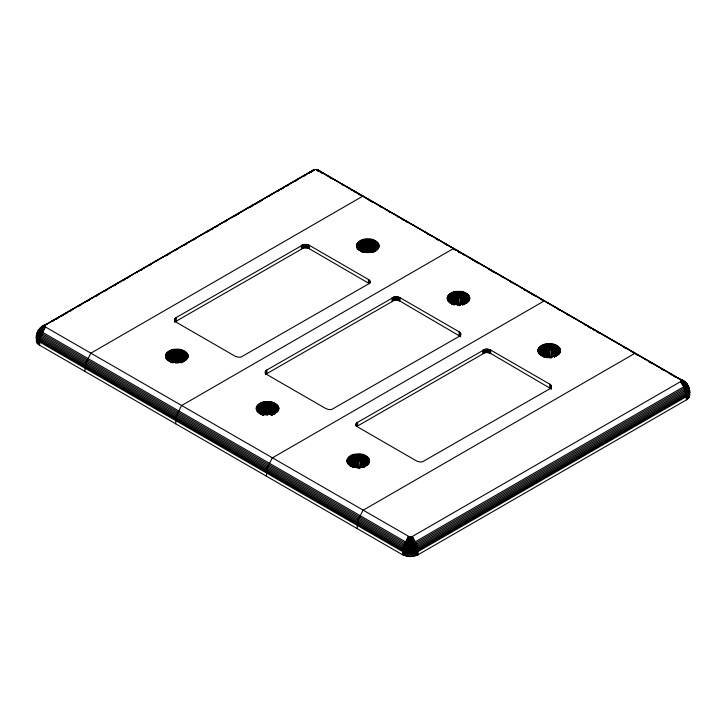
<?xml version="1.0" encoding="UTF-8"?>
<svg xmlns="http://www.w3.org/2000/svg" width="726" height="726" viewBox="0 0 726 726"><rect width="100%" height="100%" fill="white"/><g stroke="black" fill="none" stroke-linecap="round" stroke-linejoin="round"><path stroke-width="1.09" d="M685.308 382.375L680.825 379.58C684.627 380.252 689.219 385.669 684.191 388.092L415.98 542.948L412.967 544.037L409.437 544.264L404.681 542.948L41.809 333.443C36.672 330.929 41.545 325.312 45.484 324.713C40.511 326.192 32.824 334.586 39.994 338.407L402.866 547.912C407.422 550.308 413.239 550.308 417.795 547.912L686.006 393.056C691.887 390.307 687.667 383.255 683.547 381.114L317.643 169.866L315.91 169.403L313.696 169.866L42.453 326.464L39.522 328.869L38.233 331.836C35.32 334.305 36.028 339.341 39.612 340.812L402.494 550.317C407.277 552.84 413.384 552.84 418.176 550.317L686.388 395.47C693.82 391.16 686.433 381.141 680.516 379.371L681.324 380.37L680.516 381.649L412.304 536.496L410.571 536.959L410.335 556.597L409.083 556.561L402.44 554.718L39.567 345.213L36.926 342.781L36.581 339.224M415.317 543.293L415.336 541.741L412.304 536.496L416.624 547.105L417.287 555.199L410.335 556.597M411.578 556.561L411.052 536.913L414.455 546.487L415.172 555.962M176.427 363.036L176.636 349.36C182.607 347.917 193.034 355.232 185.275 360.323M267.15 415.417L267.359 401.741C273.33 400.289 283.757 407.613 275.989 412.695M357.864 460.729L356.82 454.167C347.3 453.514 342.445 464.495 353.707 467.363C348.353 464.495 354.996 459.531 358.835 460.738L360.568 454.258L359.797 467.889L358.835 467.798L358.072 454.113L356.82 454.167L356.902 467.862L357.864 467.789L358.072 454.113C367.129 452.588 375.433 463.379 363.254 467.063L368.164 463.896L363.835 466.618M367.41 252.775L367.61 239.099C377.366 237.574 384.825 249.018 372.111 252.448L377.701 248.882L373.373 251.604M458.124 298.096L457.081 291.525L457.162 305.229L458.124 305.156L458.333 291.48C467.381 289.955 475.693 300.745 463.515 304.43C470.893 295.663 445.074 296.743 453.968 304.729C441.707 301.354 448.713 290.137 458.333 291.48L459.095 305.165L460.048 305.256L460.829 291.616L459.095 298.105L459.585 291.507M548.847 350.467L549.047 343.852C558.103 342.336 566.407 353.126 554.237 356.802L559.147 353.635L555.272 355.858C558.43 347.727 537.812 349.415 544.028 356.693C532.24 353.117 540.135 342.5 549.047 343.852L549.818 357.537L548.847 357.528L548.847 350.467L547.803 343.906L547.885 357.6M36.962 333.415L39.14 329.395L45.175 324.93L44.676 325.992L45.484 326.99L409.609 536.913L409.083 556.561M414.582 543.592L414.637 542.095L411.932 536.677L415.699 547.486L416.27 555.617M412.813 556.443L412.159 542.803L411.052 536.913M414.02 556.243L413.04 542.631L411.506 536.813L413.865 542.395L413.802 543.838M684.79 381.958L683.547 381.114C688.52 383.909 692.785 393.084 686.433 396.614L418.221 551.461C413.403 554.002 407.259 554.002 402.44 551.461L39.567 341.955C32.071 337.817 40.193 328.497 44.676 325.711C40.955 328.188 36.418 331.283 36.364 336.283M36.581 342.091L36.845 333.779M36.581 338.833C36.681 333.452 40.892 329.241 44.676 325.992C40.32 328.061 32.543 336.002 39.758 339.623L402.631 549.128C407.331 551.606 413.33 551.606 418.031 549.128L686.242 394.282L688.82 391.913L689.155 388.437M36.373 338.125L36.436 335.566L37.462 333.506M177.888 349.397L177.398 363.045M268.611 401.768L268.121 414.419M368.862 239.135L368.372 252.784M359.325 454.149L358.835 460.738C361.53 460.602 366.421 462.861 364.298 466.119L368.717 463.242L364.624 465.593L369.434 461.854L364.815 465.048L369.588 461.137L364.869 464.486L369.607 460.411L364.779 463.932L364.779 466.954M550.308 343.888L549.818 350.476L551.542 343.997L550.771 357.628M36.3 337.399L36.581 335.966M417.287 555.199L686.433 399.863L689.419 396.741L689.7 392.058M685.743 382.829L681.07 379.825C684.754 380.088 687.549 385.079 683.547 386.894L415.336 541.741L409.41 542.903L405.335 541.741L42.453 332.236L40.629 330.412L40.629 328.297L44.93 325.175L41.328 327.308M178.351 363.136L179.131 349.505L177.398 355.985C174.322 355.35 167.969 358.054 171.064 361.748C159.475 358.118 168.55 347.972 176.636 349.36L177.398 355.985C180.357 355.649 185.557 358.78 182.398 361.866L186.727 359.143L182.852 361.366L187.281 358.49L183.188 360.84L187.989 357.101L183.379 360.296L188.152 356.384L183.433 359.733L188.161 355.667L183.342 359.179L183.342 361.194M269.074 414.51L269.845 401.877L268.121 408.366C264.273 407.159 257.63 412.114 262.993 414.991C250.733 411.615 257.73 400.398 267.359 401.741L268.121 408.366C271.07 408.021 276.27 411.161 273.112 414.237L277.45 411.515L273.575 413.747L277.994 410.871L273.902 413.221L278.711 409.482L274.101 412.667L278.866 408.765L274.156 412.114L278.884 408.039L274.065 411.551L274.065 414.582M369.334 251.868L370.106 239.244L368.372 245.724C365.305 245.089 358.953 247.793 362.038 251.486C350.458 247.856 359.524 237.711 367.61 239.099L368.372 245.724C371.068 245.588 375.959 247.847 373.836 251.105L378.255 248.228L374.162 250.579L378.972 246.849L374.362 250.034L379.126 246.123L374.407 249.472L379.144 245.406L374.326 248.918L374.326 250.933M412.114 544.182L411.252 542.903L410.571 536.959L409.609 536.913L408.502 542.803L407.849 556.443M265.289 371.748L265.498 373.246L266.859 374.525L326.019 408.684L329.096 409.591L331.691 409.473L459.141 336.383L460.502 335.103L460.711 333.606L459.141 331.827L399.981 297.669L397.757 296.889L394.309 296.889L266.859 369.979L265.498 371.258L265.289 373.454M356.012 424.12L356.212 425.627L357.573 426.906L416.742 461.064L419.81 461.972L422.405 461.854L549.863 388.764L551.225 387.484L551.424 385.978L549.863 384.208L490.694 350.05L487.627 349.142L485.032 349.26L357.573 422.35L356.212 423.63L356.012 425.835M179.277 362.301L179.277 356.248L180.338 349.687L178.351 356.076M269.999 414.673L269.999 408.629L271.061 402.068L269.074 408.457M370.26 252.04L370.26 245.987L371.322 239.426L369.334 245.815M360.713 467.054L360.713 461.001L361.775 454.44L359.797 460.829M460.974 304.421L460.974 298.368L462.035 291.807L460.048 298.195M551.696 357.8L551.696 350.74L552.758 344.178L550.771 350.567M316.59 170.456L316.391 169.448L321.155 172.253L320.665 171.608L317.271 169.684L684.191 381.567L685.271 382.802M404.4 555.617L405.271 546.188L409.155 536.813L407.622 542.631L406.651 556.243M360.023 468.252L360.259 467.154L365.822 465.584M460.284 305.61L460.52 304.521L466.083 302.951M551.007 357.991L551.234 356.893L556.806 355.323M409.609 536.913L406.206 546.487L405.489 555.962M317.444 170.828L318.378 170.728L316.845 169.539L320.647 171.717M37.643 332.454L40.003 328.37L42.453 326.464L40.692 327.725M319.921 171.418L317.643 169.866M179.277 356.248L181.509 349.95L180.148 356.493L180.148 362.546M269.999 408.629L272.223 402.331L270.871 408.874L270.871 414.927M370.26 245.987L372.483 239.689L371.122 246.241L371.122 252.285M360.713 461.001L362.946 454.703L361.584 461.246L361.584 467.299M460.974 298.368L463.206 292.07L461.845 298.613L461.845 304.666M551.696 350.74L553.92 344.442L552.568 350.985L552.568 357.038M182.616 350.286L180.148 356.493L183.66 350.694L180.946 356.811L180.946 362.864M273.339 402.667L270.871 408.874L274.374 403.066L271.669 409.192L271.669 415.245M373.6 240.025L371.122 246.241L374.634 240.433L371.921 246.559L371.921 252.603M364.053 455.039L361.584 461.246L365.096 455.447L362.383 461.564L362.383 467.617M464.313 292.406L461.845 298.613L465.357 292.805L462.644 298.93L462.644 304.984M555.036 344.777L552.568 350.985L556.071 345.186L553.366 351.302L553.366 356.348M406.869 543.838L408.729 536.677L404.4 545.834L403.375 555.199M39.204 330.294L41.228 327.48L133.248 274.355M174.775 318.877L174.576 320.384L176.137 322.153L235.306 356.312L238.373 357.219L240.968 357.101L368.427 284.011L369.788 282.732L369.988 281.225L368.427 279.456L309.258 245.297L307.034 244.508L303.595 244.508L176.137 317.598L174.775 318.877L174.775 322.299M181.654 362.238L181.654 357.192L184.613 351.157L180.946 356.811M272.377 414.61L272.377 409.573L275.335 403.538L271.669 409.192M372.638 251.976L372.638 246.931L375.596 240.905L371.921 246.559M363.091 466.99L363.091 461.945L366.058 455.91L362.383 461.564M463.351 304.357L463.351 299.312L466.31 293.277L462.644 298.93M554.074 356.729L554.074 351.683L557.033 345.658L553.366 351.302M38.006 344.079C37.08 337.409 40.865 331.419 44.93 326.537C40.211 330.593 35.728 336.084 36.926 342.781M38.732 344.668L39.567 336.683L45.175 326.782C40.592 331.101 36.246 336.673 37.407 343.452M40.257 332.181L44.758 326.273L39.513 330.693M40.692 332.635L45.484 326.99L40.32 337.163L39.567 345.213M406.079 543.592L406.025 542.095L408.357 536.496L403.193 546.669L402.44 554.718M39.912 331.7L44.758 326.273M37.407 334.604L36.926 335.276L37.924 331.12L41.809 326.918L314.068 169.684L310.61 172.534L311.545 172.234M407.694 544.037L408.502 542.803M408.556 544.182L409.41 542.903L410.09 536.959L410.335 542.939L411.225 544.264M409.437 544.264L410.335 542.939M181.654 357.192L185.475 351.683L182.262 357.628L182.262 361.666L181.019 362.583M372.638 246.931L376.458 241.431L373.246 247.375L373.246 251.405M272.377 409.573L276.198 404.064L272.985 410.009L272.985 414.038M463.351 299.312L467.172 293.803L463.959 299.747L463.959 304.793M363.091 461.945L366.92 456.436L363.699 462.38L363.699 467.426M554.074 351.683L557.895 346.175L554.682 352.128L554.682 357.165M313.033 170.973L310.02 172.062L308.94 173.305L309.739 172.888M186.237 352.264L182.262 357.628L186.872 352.89L182.752 358.118L182.752 362.147M377.211 242.003L373.246 247.375L377.856 242.629L373.736 247.856L373.736 251.886M276.951 404.645L272.985 410.009L277.595 405.262L273.475 410.489L273.475 414.528M467.934 294.384L463.959 299.747L468.569 295.001L464.449 300.228L464.449 304.267M367.674 457.017L363.699 462.38L368.318 457.643L364.189 462.87L364.189 466.9M558.648 346.756L554.682 352.128L559.292 347.382L555.172 352.609L555.172 355.631M183.115 361.657L183.115 358.635L187.399 353.544L182.752 358.118M374.09 251.396L374.09 248.374L378.373 243.283L373.736 247.856M273.838 414.038L273.838 411.007L278.112 405.925L273.475 410.489M464.812 303.777L464.812 300.755L469.096 295.663L464.449 300.228M364.552 466.41L364.552 463.388L368.835 458.297L364.189 462.87M555.535 356.148L555.535 353.126L559.81 348.035L555.172 352.609M38.514 330.856C36.055 332.762 38.061 336.138 40.32 337.163L403.193 546.669C407.549 548.965 413.112 548.965 417.468 546.669L685.68 391.822C692.386 388.537 685.163 381.94 681.242 380.088L686.86 384.054L689.038 388.065M313.696 169.866L310.174 172.253L310.982 171.917M39.667 329.15L44.758 325.439C40.592 326.7 34.63 332.962 40.729 335.92L403.611 545.417L409.264 546.996L413.475 546.723L417.06 545.417L685.271 390.57C689.419 388.855 688.148 383.845 684.772 382.13L640.377 356.502M369.452 280.272L369.452 283.685L309.258 248.709L307.034 247.929L303.595 247.929L175.111 321.827L175.111 318.415M183.115 358.635L187.789 354.234L183.342 359.179L188.043 354.941M374.09 248.374L378.763 243.972L374.326 248.918L379.026 244.68M460.502 336.528L399.981 301.09L397.757 300.301L394.309 300.301L265.834 374.208L265.834 370.786M273.838 411.007L278.503 406.605L274.065 411.551L278.766 407.322M464.812 300.755L469.486 296.353L465.039 301.29L465.039 303.314M551.225 388.909L490.694 353.462L487.627 352.564L485.032 352.682L356.548 426.579L356.548 423.167M364.552 463.388L369.225 458.986L364.779 463.932L369.48 459.694M555.535 353.126L560.2 348.725L555.762 353.671L555.762 355.686M469.74 297.061L465.039 301.29L469.858 297.778L465.13 301.853L469.849 298.504L465.076 302.406L469.686 299.221L464.885 302.96L468.978 300.609L463.587 304.348M560.463 349.433L555.762 353.671L560.581 350.159L555.844 354.224L560.563 350.876L555.798 354.787L560.408 351.602L555.599 355.332L559.692 352.981L555.272 355.858M39.667 331.201L40.629 330.412M462.716 304.702L464.041 303.786M362.455 467.335L363.79 466.419M183.188 360.84L187.698 357.809M374.162 250.579L378.682 247.548M273.902 413.221L278.421 410.19M464.885 302.96L469.395 299.929M364.624 465.593L369.144 462.562M555.599 355.332L560.118 352.301M41.21 333.053L42.453 332.236M40.32 328.923L38.905 329.94L38.705 331.646L41.228 334.668L404.101 544.173L409.346 545.634L413.239 545.38L416.561 544.173L684.772 389.327L686.86 387.412L687.132 384.599L681.242 380.088M313.623 170.301L314.948 169.448M184.386 360.831L181.137 362.71L186.056 359.751L182.662 361.802M275.109 413.203L271.851 415.081L276.778 412.132L273.384 414.174M363.327 466.981L364.842 466.038M44.758 325.439L40.257 328.179M373.645 251.541L377.03 249.49L372.093 252.339M463.515 304.43L467.753 301.871L462.816 304.72M363.254 467.063L367.492 464.504L362.555 467.353M311.418 171.418L314.494 169.539M135.199 273.23L309.439 172.634M42.689 327.018L45.629 325.33M52.481 321.373L54.432 320.239M56.392 319.113L58.352 317.979M61.293 316.282L63.244 315.157M65.204 314.022L67.164 312.897M70.095 311.2L72.056 310.066M78.907 306.109L80.867 304.984M87.719 301.027L89.679 299.892M95.551 296.507L98.482 294.81M104.362 291.416L107.294 289.719M114.145 285.763L116.106 284.637M122.957 280.681L124.917 279.546M126.878 278.421L128.829 277.287M140.581 270.508L142.532 269.373M149.384 265.417L151.344 264.291M166.027 255.815L168.967 254.118M174.839 250.724L177.77 249.027M184.631 245.079L186.582 243.945M193.434 239.988L195.394 238.863M207.137 232.075L209.097 230.95M211.057 229.815L213.017 228.69M215.949 226.993L217.909 225.859M224.761 221.902L226.721 220.777M233.572 216.82L239.444 213.426M250.216 207.209L253.147 205.512M255.107 204.387L257.068 203.253M259.019 202.127L261.959 200.43M268.811 196.474L270.771 195.339M277.622 191.383L279.574 190.257M281.534 189.123L283.494 187.998M286.434 186.301L288.385 185.166M295.237 181.21L297.197 180.084M304.049 176.128L306.009 174.993M363 196.056L90.841 353.181L85.677 363.354L84.924 371.394M453.723 248.428L181.564 405.553L176.4 415.726L175.647 423.775M544.436 300.8L272.277 457.934L267.114 468.107L266.36 476.147M554.301 356.657L558.476 354.243L554.809 356.357M635.159 353.181L363 510.305L357.836 520.478L357.083 528.528M271.17 415.136L274.129 413.657M39.912 328.651L40.629 328.297M375.36 250.57C370.16 253.011 363.517 252.92 358.689 249.635L361.612 251.368M183.406 361.285C178.369 363.181 172.234 363.009 167.715 359.896L170.637 361.63M39.513 329.658L40.384 329.35M312.135 170.964L312.96 170.728M273.067 414.047L265.789 414.809L259.246 412.831L262.331 414.582L257.149 411.034L261.351 413.62L256.695 410.362L261.051 413.085L256.369 409.664L260.897 412.531L256.133 408.221L260.879 411.969L256.214 407.495L261.006 411.415L261.006 414.446M451.98 304.185L451.98 301.154L447.198 297.233L451.853 301.707L447.107 297.959L451.871 302.27L447.352 299.402L452.035 302.824L447.67 300.101L452.334 303.359L448.133 300.773L453.305 304.321L450.22 302.57L455.547 304.403L460.52 304.521M542.812 356.021L540.943 354.941L546.261 356.775L551.234 356.893M351.72 465.811L351.72 463.796L346.937 459.876L351.602 464.35L346.846 460.593L351.62 464.912L347.092 462.035L351.774 465.457L347.418 462.734L352.074 465.992L347.872 463.406L353.045 466.954L349.959 465.203L354.088 466.809L360.259 467.154M458.124 305.156L459.095 305.165M357.864 467.789L358.835 467.798M689.564 391.659L687.295 386.296L681.324 380.651L686.487 384.317M686.333 383.809L681.324 380.37L687.35 385.733L689.636 390.942M685.371 382.947L686.088 383.31M318.306 170.973L317.498 170.556L319.204 170.964L319.485 171.645M321.6 172.888L322.389 173.305L320.665 171.608M542.703 356.557L542.703 353.535L537.912 349.614L542.576 354.088L537.83 350.34L542.594 354.651L538.066 351.774L542.749 355.195L538.393 352.473L543.048 355.731L538.846 353.154L544.028 356.693M544.545 356.956L541.85 355.441L544.691 357.11M171.227 361.956L169.439 360.949L172.271 362.619L171.608 362.201M353.571 467.217L350.876 465.702L353.707 467.363M361.82 251.505L359.506 250.189L363.245 252.358L362.592 251.94M170.837 361.766L168.523 360.45L172.271 362.619M321.899 172.634L395.543 215.15M397.494 216.275L456.999 250.633M549.664 304.13L639.415 355.949L638.181 354.932M329.15 177.198L332.045 178.877M341.692 184.449L343.625 185.557M350.377 189.459L352.31 190.575M354.243 191.691L356.167 192.807M358.1 193.915L360.994 195.593M368.726 200.049L372.629 202.309M379.462 206.248L381.413 207.373M388.238 211.32L390.189 212.446M397.013 216.384L398.964 217.51M401.895 219.198L403.847 220.323M405.798 221.457L407.749 222.583M427.26 233.845L429.211 234.97M436.036 238.908L437.987 240.043M444.811 243.981L446.762 245.107M453.596 249.045L455.547 250.18M547.468 302.551L548.693 303.568L457.97 251.196L460.42 252.993M462.371 254.118L464.322 255.243M471.156 259.191L473.107 260.316M475.058 261.442L477.98 263.13M488.707 269.328L494.56 272.704M501.394 276.642L503.345 277.768M510.169 281.715L512.12 282.841M523.827 289.601L525.778 290.727M527.729 291.852L529.681 292.977M531.632 294.103L534.554 295.791M540.407 299.176L543.338 300.863M557.967 309.312L559.918 310.438M566.752 314.376L568.703 315.501M584.303 324.513L586.254 325.638M588.205 326.773L591.136 328.461M593.088 329.586L595.039 330.711M596.99 331.836L599.912 333.524M623.325 347.046L625.277 348.171M632.101 352.11L634.052 353.235M636.003 354.361L637.954 355.495M648.59 361.63L651.494 363.299M661.141 368.872L663.074 369.988M669.826 373.89L671.759 375.006M673.683 376.122L675.616 377.23M682.376 381.132L684.3 382.248M453.968 304.729L451.136 303.069L453.823 304.575L452.135 303.504M363.245 252.358L360.414 250.688L363.109 252.203L361.412 251.123M262.993 414.991L260.153 413.33L262.848 414.836L261.151 413.766M539.427 353.789L543.475 356.239M448.713 301.417L452.761 303.858M357.991 249.036L362.038 251.486L357.41 248.401L361.612 250.978L356.956 247.72L361.312 250.452L356.629 247.021L361.158 249.898L356.384 245.588L361.14 249.336L356.475 244.862L361.267 248.782L361.267 251.804M348.453 464.05L352.5 466.491M257.73 411.678L261.777 414.119M167.016 359.297L171.064 361.748L166.435 358.653L170.637 361.239L165.973 357.982L170.338 360.704L165.655 357.283L170.174 360.16L165.41 355.84L170.156 359.597L165.501 355.123L170.283 359.043L170.283 362.065M351.874 466.137L353.598 467.19M170.438 361.385L172.162 362.437M362.492 251.495L364.062 252.494M262.231 414.129L263.801 415.127M171.517 361.757L173.078 362.755M684.79 387.711L680.516 381.649L685.979 390.107L687.059 393.755L687.268 399.327M685.308 387.285L680.825 381.431C685.317 385.969 688.865 392.122 687.994 398.737M456.745 250.18L457.398 250.633M366.031 197.799L367.755 199.487M546.261 356.775L547.504 357.646M688.593 398.102C689.809 391.278 685.226 385.86 681.07 381.186C685.789 385.243 690.272 390.733 689.074 397.44M537.875 351.057L542.594 354.651M447.162 298.685L451.871 302.27M356.439 246.305L361.158 249.898M346.901 461.319L351.62 464.912M256.178 408.947L260.897 412.531M165.464 356.566L170.174 360.16M685.979 383.264L688.357 387.103L687.767 386.486M685.743 386.831L681.242 380.923L687.812 387.911L689.419 393.492M681.242 380.923L686.333 385.86M542.703 353.535L538.138 348.897L542.966 352.99L542.966 356.021M451.98 301.154L447.416 296.526L452.244 300.618L452.244 303.64M361.267 248.782L356.702 244.145L361.521 248.238L361.521 251.269M351.72 463.796L347.155 459.159L351.983 463.252L351.983 466.283M261.006 411.415L256.441 406.787L261.269 410.88L261.269 413.902M170.283 359.043L165.719 354.406L170.546 358.499L170.546 361.53M538.492 348.208L542.966 352.99L538.982 347.536L543.357 352.482L543.357 356.52M447.779 295.827L452.244 300.618L448.26 295.164L452.643 300.11L452.643 304.14M357.056 243.455L361.521 248.238L357.546 242.793L361.92 247.729L361.92 251.768M347.518 458.469L351.983 463.252L348.008 457.797L352.382 462.743L352.382 466.773M256.795 406.088L261.269 410.88L257.285 405.426L261.659 410.362L261.659 414.401M166.082 353.716L170.546 358.499L166.563 353.045L170.946 357.991L170.946 362.029M543.874 357.056L543.874 352.01L539.59 346.91L543.357 352.482M453.16 304.675L453.16 299.638L448.877 294.529L452.643 300.11M362.437 251.296L362.437 247.257L358.154 242.157L361.92 247.729M352.9 467.317L352.9 462.271L348.616 457.171L352.382 462.743M262.177 414.936L262.177 409.891L257.893 404.79L261.659 410.362M171.463 361.548L171.463 357.519L167.18 352.419L170.946 357.991M688.538 388.165L689.564 390.225L689.627 392.775M412.159 542.803L412.967 544.037M685.616 384L686.487 385.352M543.874 352.01L540.325 346.32L544.509 351.584L544.509 356.629M453.16 299.638L449.603 293.939L453.795 299.212L453.795 304.248M362.437 247.257L358.889 241.567L363.073 246.831L363.073 251.877M352.9 462.271L349.342 456.581L353.535 461.845L353.535 466.891M262.177 409.891L258.628 404.2L262.812 409.473L262.812 414.51M171.463 357.519L167.906 351.829L172.098 357.092L172.098 362.138M320.357 171.917L320.729 172.534M541.16 345.776L544.509 351.584L542.095 345.295L545.244 351.221L545.244 357.274M450.438 293.404L453.795 299.212L451.372 292.923L454.53 298.849L454.53 304.893M359.724 241.023L363.073 246.831L360.659 240.542L363.808 246.468L363.808 252.521M350.177 456.037L353.535 461.845L351.112 455.556L354.27 461.482L354.27 467.535M259.463 403.665L262.812 409.473L260.398 403.184L263.547 409.101L263.547 415.154M168.741 351.284L172.098 357.092L169.675 350.803L172.833 356.729L172.833 362.782M685.371 385.061L686.088 386.359M683.547 386.894L686.006 393.056L686.433 399.863M415.336 541.741L417.795 547.912L418.221 554.718M458.469 251.868L458.886 252.639M546.061 356.974L546.061 350.921L543.112 344.877L545.244 351.221M455.347 304.593L455.347 298.54L452.398 292.496L454.53 298.849M364.624 252.221L364.624 246.168L361.675 240.125L363.808 246.468M355.087 467.235L355.087 461.182L352.137 455.138L354.27 461.482M264.364 414.855L264.364 408.802L261.414 402.758L263.547 409.101M173.65 362.483L173.65 356.43L170.701 350.386L172.833 356.729M686.433 384.063L686.796 384.952M689.419 393.873L689.7 395.307M546.061 350.921L544.21 344.523L546.95 350.694L546.95 357.755M455.347 298.54L453.487 292.142L456.227 298.313L456.227 304.366M364.624 246.168L362.773 239.771L365.514 245.942L365.514 251.995M355.087 461.182L353.226 454.785L355.967 460.956L355.967 467M264.364 408.802L262.513 402.404L265.253 408.575L265.253 414.628M173.65 356.43L171.79 350.032L174.53 356.203L174.53 362.247M545.362 344.242L546.95 350.694L546.569 344.033L547.885 350.54M454.648 291.861L456.227 298.313L455.846 291.661L457.162 298.168M363.926 239.489L365.514 245.942L365.133 239.281L366.449 245.787L366.449 251.84M354.388 454.503L355.967 460.956L355.586 454.295L356.902 460.801M263.665 402.122L265.253 408.575L264.872 401.923L266.188 408.42L266.188 414.473M172.951 349.75L174.53 356.203L174.149 349.542L175.465 356.049L175.465 363.109M688.82 387.757L689.074 389.926M367.41 245.715L366.358 239.153L366.449 245.787M267.15 408.357L266.106 401.787L266.188 408.42M176.427 355.976L175.383 349.415L175.465 356.049M549.99 356.983L550.054 358.1M459.277 304.602L459.34 305.728M359.016 467.245L359.08 468.361M405.335 541.741L405.353 543.293M689.627 391.332L689.627 396.033M689.419 390.624L689.419 396.741M551.424 385.978L551.424 387.693M551.225 385.488L551.225 389.19M550.889 385.025L550.889 388.437M550.426 384.589L550.426 388.011M549.863 384.208L549.863 387.62M490.694 350.05L490.694 353.462M490.032 349.723L490.032 353.135M489.288 349.46L489.288 352.872M488.48 349.26L488.48 352.682M487.627 349.142L487.627 352.564M486.756 349.106L486.756 352.518M485.875 349.142L485.875 352.564M485.032 349.26L485.032 352.682M484.224 349.46L484.224 352.872M483.471 349.723L483.471 353.135M482.808 350.05L482.808 353.462M460.711 333.606L460.711 335.312M460.502 333.116L460.502 336.81M460.166 332.644L460.166 336.065M459.712 332.218L459.712 335.63M459.141 331.827L459.141 335.249M399.981 297.669L399.981 301.09M399.309 297.342L399.309 300.764M398.565 297.079L398.565 300.5M397.757 296.889L397.757 300.301M396.904 296.771L396.904 300.183M396.033 296.734L396.033 300.147M395.162 296.771L395.162 300.183M394.309 296.889L394.309 300.301M393.501 297.079L393.501 300.5M392.757 297.342L392.757 300.764M392.085 297.669L392.085 301.09M369.988 281.225L369.988 282.94M369.788 280.735L369.788 283.303M368.99 279.837L368.99 283.258M368.427 279.456L368.427 282.868M357.573 422.35L357.573 425.763M357.01 422.732L357.01 426.153M356.212 423.63L356.212 426.198M309.258 245.297L309.258 248.709M308.595 244.971L308.595 248.383M307.851 244.707L307.851 248.12M307.034 244.508L307.034 247.929M306.19 244.39L306.19 247.811M305.31 244.353L305.31 247.766M304.439 244.39L304.439 247.811M303.595 244.508L303.595 247.929M302.778 244.707L302.778 248.12M302.034 244.971L302.034 248.383M301.372 245.297L301.372 248.709M266.859 369.979L266.859 373.391M266.288 370.36L266.288 373.772M265.498 371.258L265.498 374.67M176.137 317.598L176.137 321.019M175.574 317.979L175.574 321.4M36.373 336.683L36.373 341.374"/></g></svg>
